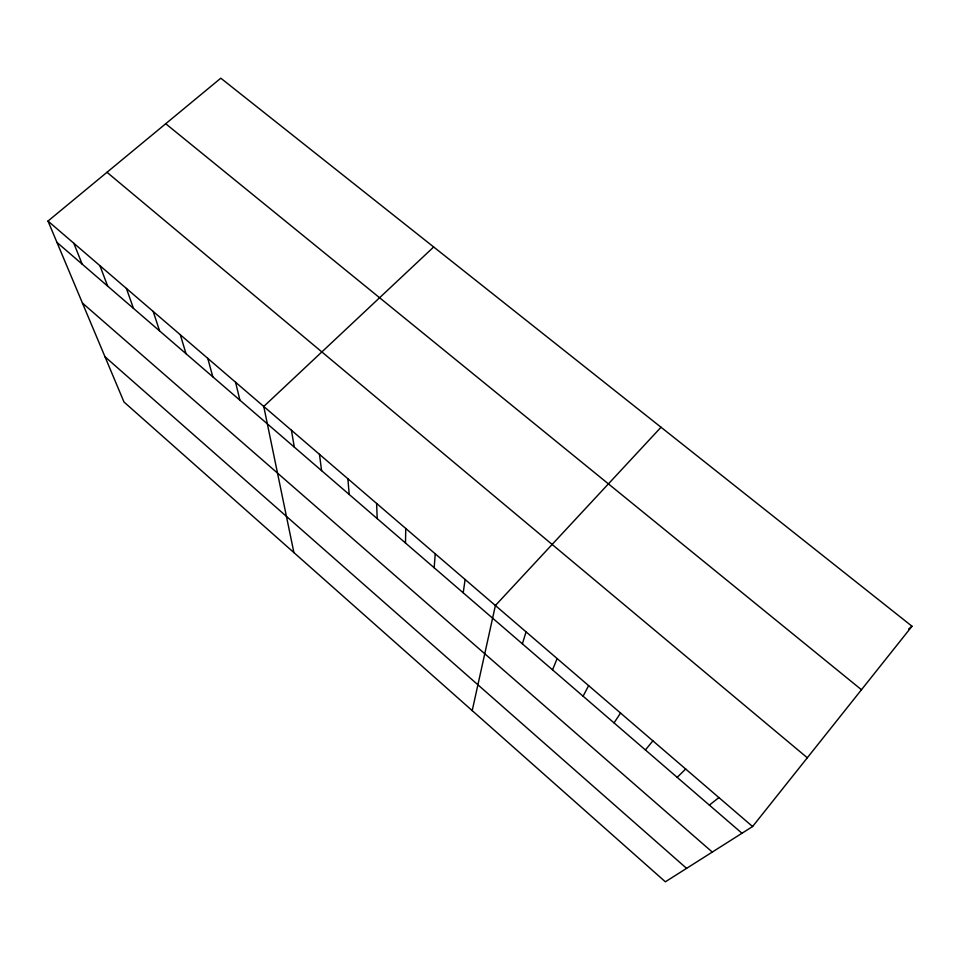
<?xml version="1.0" encoding="UTF-8"?>
<svg xmlns="http://www.w3.org/2000/svg" width="960" height="960" viewBox="0 0 960 960"><rect width="100%" height="100%" fill="white"/><g stroke="black" fill="none" stroke-linecap="round" stroke-linejoin="round"><path stroke-width="1.44" d="M405.504 543.024L405.744 528.48M434.172 567.756L435.24 553.824M463.2 592.788L465.12 579.504M472.212 710.616L495.396 605.52L661.02 427.248M522.384 643.836L526.068 631.872M552.54 669.852L557.136 658.572M583.092 696.204L588.624 685.632M614.04 722.904L620.544 713.052M752.592 826.524L912 626.244L220.812 78.192L48 221.064L123.984 402L665.364 881.808L752.592 826.524L48 221.064M645.396 749.94L652.884 740.856M677.172 777.348L685.668 769.02M433.68 246.984L263.76 406.464L293.904 552.588M908.652 629.016L912 626.244M709.356 805.116L718.896 797.58M165.72 123.744L861.468 689.736M106.992 172.296L807.312 757.776M56.952 242.388L741.984 833.256M82.44 303.072L712.284 852.072M104.988 356.76L686.592 868.356M73.812 243.252L82.152 264.12M99.948 265.704L107.652 286.116M126.396 288.432L133.464 308.376M153.192 311.448L159.588 330.912M180.312 334.764L186.036 353.724M207.768 358.356L212.808 376.812M235.584 382.26L239.904 400.188M291.444 430.26L294.3 447.108M319.476 454.356L321.588 470.652M347.868 478.752L349.212 494.472M376.62 503.46L377.184 518.592"/></g></svg>
